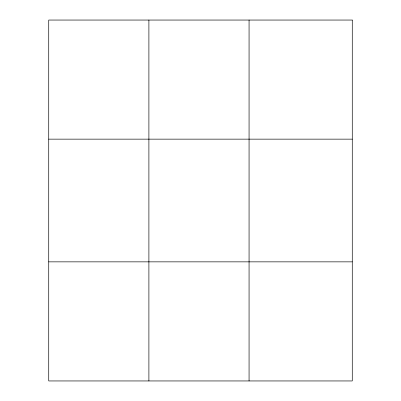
<?xml version="1.0" encoding="UTF-8"?>
<svg xmlns="http://www.w3.org/2000/svg" width="401" height="401" viewBox="0 0 401 401"><rect width="100%" height="100%" fill="white"/><g stroke="black" fill="none" stroke-linecap="round" stroke-linejoin="round"><path stroke-width="0.6" d="M48.727 139.147L352.273 139.147M48.727 261.853L352.273 261.853M249.066 20.05L249.066 380.95M148.896 20.05L148.896 380.95M352.273 20.05L352.273 380.95L48.727 380.95L48.727 20.05L352.273 20.05"/></g></svg>
